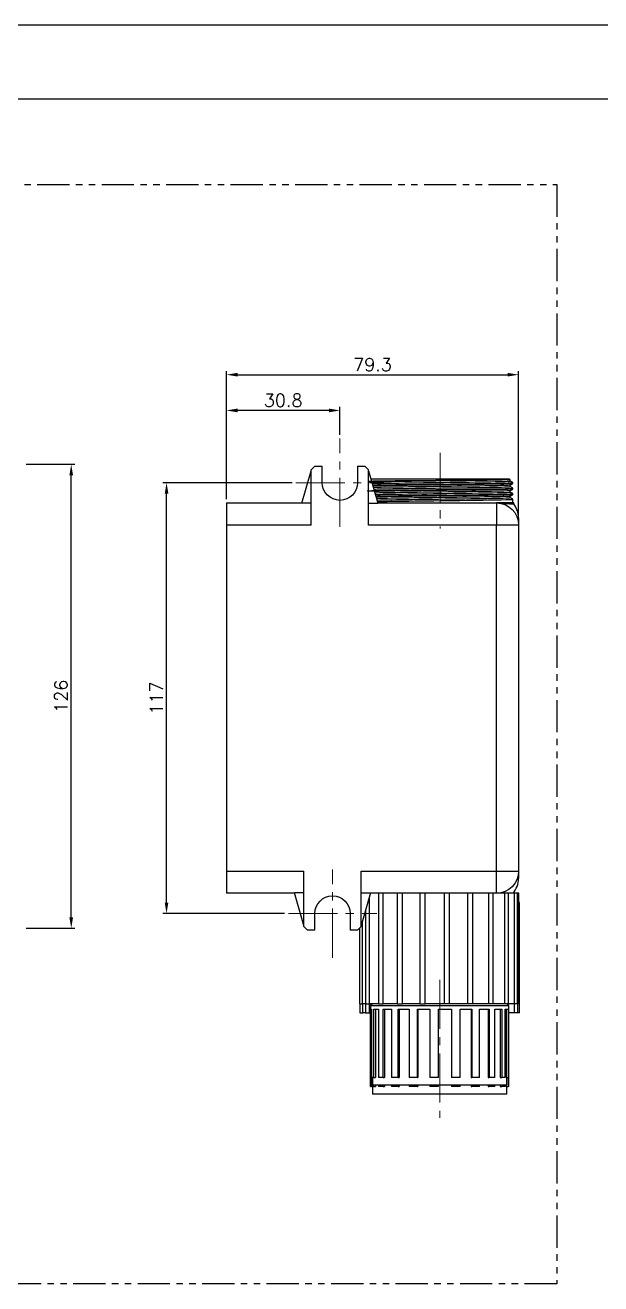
# Model space of a CAD drawing. Extents: x 39169 to 40010, y 18423 to 19017.
# Drawn here: x 39403 to 39559.3, y 18675.7 to 19017.4 of the extents above; entities that cross this region are included whole.
import ezdxf

# ---------------------------------------------------------------- set-up
doc = ezdxf.new("R2010")
doc.units = 0
doc.header["$LTSCALE"] = 7
doc.header["$MEASUREMENT"] = 0
doc.linetypes.add('CENTER2', pattern=[28.575, 19.05, -3.175, 3.175, -3.175])
doc.linetypes.add('PHANTOM', pattern=[2.5, 1.25, -0.25, 0.25, -0.25, 0.25, -0.25])
doc.layers.get('0').update_dxf_attribs({"color": 2, "linetype": 'CONTINUOUS'})
for name, color, linetype in [('D', 2, 'CONTINUOUS'), ('DIM', 2, 'CONTINUOUS'), ('DWG', 7, 'CONTINUOUS'), ('TXT', 4, 'CONTINUOUS')]:
    doc.layers.add(name, color=color, linetype=linetype)
doc.layers.add('중심선', color=1, linetype='CENTER2', lineweight=9)
doc.styles.add('GHS', font='romans', dxfattribs={"bigfont": 'ghs'})

# ---------------------------------------------------------------- blocks, each defined once
blk = doc.blocks.new('BORDER')
blk.add_line((1, 1), (0, 1))

msp = doc.modelspace()

# ---------------------------------------------------------------- linework, layer by layer
at = {"layer": 'D', "color": 2, "linetype": 'PHANTOM'}
msp.add_lwpolyline([(39213.79, 18974.17), (39547.31, 18974.17), (39547.31, 18675.66), (39213.79, 18675.66)], close=True, dxfattribs=at)
at = {"layer": 'DIM'}
for p, q in [((39457.65, 18888.7), (39457.65, 18923.52)), ((39536.95, 18883.68), (39536.95, 18923.52)), ((39460.65, 18922.52), (39533.95, 18922.52)), ((39457.65, 18888.7), (39457.65, 18913.81)), ((39488.45, 18906.2), (39488.45, 18913.81)), ((39485.45, 18912.81), (39460.65, 18912.81)), ((39403.25, 18898.2), (39416.5, 18898.2)), ((39415.5, 18775.2), (39415.5, 18895.2)), ((39475.45, 18893.2), (39440.38, 18893.2)), ((39441.38, 18779.2), (39441.38, 18890.2)), ((39473.45, 18776.2), (39440.38, 18776.2)), ((39403.25, 18772.2), (39416.5, 18772.2))]:
    msp.add_line(p, q, dxfattribs=at)
for points in [[(39460.65, 18923.02), (39460.65, 18922.02), (39457.65, 18922.52)], [(39533.95, 18923.02), (39533.95, 18922.02), (39536.95, 18922.52)], [(39460.65, 18913.31), (39460.65, 18912.31), (39457.65, 18912.81)], [(39485.45, 18913.31), (39485.45, 18912.31), (39488.45, 18912.81)], [(39415, 18895.2), (39416, 18895.2), (39415.5, 18898.2)], [(39440.88, 18890.2), (39441.88, 18890.2), (39441.38, 18893.2)], [(39440.88, 18779.2), (39441.88, 18779.2), (39441.38, 18776.2)], [(39415, 18775.2), (39416, 18775.2), (39415.5, 18772.2)]]:
    msp.add_solid(points, dxfattribs=at)
at = {"layer": 'DWG'}
for p, q in [((39478.12, 18887.62), (39480.65, 18896.42)), ((39481.65, 18897.7), (39480.65, 18896.7)), ((39480.65, 18881.7), (39480.65, 18896.7)), ((39481.65, 18897.7), (39483.65, 18897.7)), ((39483.65, 18893.2), (39483.65, 18897.7)), ((39493.25, 18897.7), (39493.25, 18893.2)), ((39493.25, 18897.7), (39495.25, 18897.7)), ((39496.25, 18896.7), (39495.25, 18897.7)), ((39496.25, 18881.7), (39496.25, 18896.7)), ((39496.25, 18896.42), (39498.77, 18887.62)), ((39496.89, 18894.2), (39515.63, 18894.2)), ((39515.63, 18894.2), (39534.38, 18894.2)), ((39534.63, 18893.95), (39533.82, 18893.95)), ((39534.63, 18893.95), (39534.38, 18894.2)), ((39534.63, 18893.63), (39534.63, 18893.95)), ((39535.38, 18892.96), (39535.38, 18893.2)), ((39535.38, 18892.96), (39535.38, 18892.96)), ((39534.63, 18892.13), (39534.63, 18892.52)), ((39534.63, 18890.63), (39534.63, 18891.02)), ((39534.63, 18889.13), (39534.63, 18889.52)), ((39535.37, 18890.2), (39535.37, 18890.2)), ((39535.38, 18891.46), (39535.38, 18891.7)), ((39535.38, 18891.7), (39535.38, 18891.7)), ((39535.38, 18891.46), (39535.38, 18891.46)), ((39535.38, 18889.96), (39535.38, 18890.2)), ((39535.38, 18889.96), (39535.38, 18889.96)), ((39457.65, 18887.7), (39478.15, 18887.7)), ((39457.65, 18887.7), (39457.65, 18781.7)), ((39480.65, 18887.62), (39478.12, 18887.62)), ((39496.25, 18887.62), (39498.77, 18887.62)), ((39498.75, 18887.7), (39530.95, 18887.7)), ((39535.63, 18887.7), (39530.95, 18887.7)), ((39530.95, 18887.7), (39530.95, 18881.7)), ((39535.38, 18887.7), (39535.38, 18888.7)), ((39535.63, 18887.41), (39535.63, 18887.7)), ((39480.65, 18881.7), (39457.65, 18881.7)), ((39530.95, 18881.7), (39496.25, 18881.7)), ((39536.95, 18881.7), (39530.95, 18881.7)), ((39530.95, 18787.7), (39530.95, 18881.7)), ((39536.95, 18881.7), (39536.95, 18787.7)), ((39457.65, 18787.7), (39478.65, 18787.7)), ((39478.65, 18772.7), (39478.65, 18787.7)), ((39494.25, 18787.7), (39530.95, 18787.7)), ((39494.25, 18772.7), (39494.25, 18787.7)), ((39530.95, 18787.7), (39536.95, 18787.7)), ((39530.95, 18781.7), (39530.95, 18787.7)), ((39476.15, 18781.7), (39457.65, 18781.7)), ((39478.65, 18772.99), (39476.12, 18781.79)), ((39478.65, 18781.79), (39476.12, 18781.79)), ((39496.77, 18781.79), (39494.25, 18772.99)), ((39494.25, 18781.79), (39496.77, 18781.79)), ((39496.46, 18751.7), (39496.46, 18780.71)), ((39530.95, 18781.7), (39496.75, 18781.7)), ((39498.95, 18781.7), (39498.95, 18751.7)), ((39500.21, 18751.7), (39500.21, 18781.7)), ((39504.03, 18781.7), (39504.03, 18751.7)), ((39505.44, 18751.7), (39505.44, 18781.7)), ((39510.15, 18781.7), (39510.15, 18751.7)), ((39511.64, 18751.7), (39511.64, 18781.7)), ((39516.72, 18781.7), (39516.72, 18751.7)), ((39518.21, 18751.7), (39518.21, 18781.7)), ((39523.13, 18781.7), (39523.13, 18751.7)), ((39524.57, 18751.7), (39524.57, 18781.7)), ((39528.78, 18781.7), (39528.78, 18751.7)), ((39530.1, 18751.7), (39530.1, 18781.7)), ((39533.12, 18781.7), (39530.95, 18781.7)), ((39533.12, 18781.7), (39533.12, 18751.7)), ((39534.26, 18781.7), (39533.12, 18781.7)), ((39534.26, 18751.7), (39534.26, 18781.7)), ((39535.72, 18781.7), (39534.26, 18781.7)), ((39535.72, 18781.7), (39535.72, 18751.7)), ((39536.65, 18781.7), (39535.72, 18781.7)), ((39536.65, 18751.7), (39536.65, 18781.7)), ((39537.03, 18781.7), (39536.65, 18781.7)), ((39537.03, 18751.7), (39537.03, 18781.7)), ((39495.4, 18777), (39495.4, 18751.7)), ((39537.22, 18779.2), (39537.03, 18779.2)), ((39537.22, 18749.2), (39537.22, 18779.2)), ((39481.65, 18771.7), (39481.65, 18776.2)), ((39491.25, 18776.2), (39491.25, 18771.7)), ((39494.57, 18751.7), (39494.57, 18774.11)), ((39478.65, 18772.7), (39479.65, 18771.7)), ((39481.65, 18771.7), (39479.65, 18771.7)), ((39493.25, 18771.7), (39491.25, 18771.7)), ((39493.25, 18771.7), (39494.25, 18772.7)), ((39493.73, 18772.19), (39493.73, 18751.7)), ((39493.73, 18751.7), (39494.57, 18751.7)), ((39493.85, 18751.7), (39493.85, 18749.2)), ((39495.39, 18751.7), (39494.57, 18751.7)), ((39494.67, 18749.2), (39494.67, 18751.7)), ((39495.39, 18751.7), (39495.39, 18749.2)), ((39495.4, 18751.7), (39496.46, 18751.7)), ((39496.44, 18749.2), (39496.44, 18751.7)), ((39498.95, 18751.7), (39496.46, 18751.7)), ((39497.29, 18751.7), (39496.79, 18751.2)), ((39496.79, 18751.2), (39496.79, 18750.2)), ((39496.79, 18751.2), (39534.29, 18751.2)), ((39496.79, 18731.7), (39496.79, 18750.2)), ((39496.79, 18750.2), (39497.06, 18750.2)), ((39497.06, 18750.2), (39497.06, 18731.7)), ((39497.62, 18750.2), (39498.96, 18750.2)), ((39497.62, 18731.7), (39497.62, 18750.2)), ((39498.08, 18750.2), (39498.08, 18731.7)), ((39498.95, 18751.7), (39500.21, 18751.7)), ((39498.96, 18750.2), (39498.96, 18731.7)), ((39504.03, 18751.7), (39500.21, 18751.7)), ((39500.21, 18750.2), (39502.48, 18750.2)), ((39500.21, 18731.7), (39500.21, 18750.2)), ((39500.59, 18750.2), (39500.59, 18731.7)), ((39502.48, 18750.2), (39502.48, 18731.7)), ((39504.03, 18751.7), (39505.44, 18751.7)), ((39504.3, 18750.2), (39507.28, 18750.2)), ((39504.3, 18731.7), (39504.3, 18750.2)), ((39504.56, 18750.2), (39504.56, 18731.7)), ((39510.17, 18751.7), (39505.44, 18751.7)), ((39507.28, 18750.2), (39507.28, 18731.7)), ((39509.48, 18731.7), (39509.48, 18750.2)), ((39509.48, 18750.2), (39512.89, 18750.2)), ((39509.6, 18750.2), (39509.6, 18731.7)), ((39510.15, 18751.7), (39511.64, 18751.7)), ((39516.72, 18751.7), (39511.64, 18751.7)), ((39512.89, 18750.2), (39512.89, 18731.7)), ((39515.26, 18731.7), (39515.26, 18750.2)), ((39515.26, 18750.2), (39518.75, 18750.2)), ((39518.21, 18751.7), (39516.72, 18751.7)), ((39523.13, 18751.7), (39518.21, 18751.7)), ((39518.71, 18750.2), (39518.71, 18731.7)), ((39518.75, 18750.2), (39518.75, 18731.7)), ((39521.07, 18750.2), (39524.3, 18750.2)), ((39521.07, 18731.7), (39521.07, 18750.2)), ((39524.57, 18751.7), (39523.13, 18751.7)), ((39524.11, 18750.2), (39524.11, 18731.7)), ((39524.3, 18750.2), (39524.3, 18731.7)), ((39528.78, 18751.7), (39524.57, 18751.7)), ((39526.33, 18750.2), (39529, 18750.2)), ((39526.33, 18731.7), (39526.33, 18750.2)), ((39528.67, 18750.2), (39528.67, 18731.7)), ((39530.1, 18751.7), (39528.78, 18751.7)), ((39529, 18750.2), (39529, 18731.7)), ((39533.12, 18751.7), (39530.1, 18751.7)), ((39530.54, 18731.7), (39530.54, 18750.2)), ((39530.54, 18750.2), (39532.37, 18750.2)), ((39531.94, 18750.2), (39531.94, 18731.7)), ((39532.37, 18750.2), (39532.37, 18731.7)), ((39534.26, 18751.7), (39533.12, 18751.7)), ((39533.28, 18750.2), (39534.1, 18750.2)), ((39533.28, 18731.7), (39533.28, 18750.2)), ((39533.61, 18750.2), (39533.61, 18731.7)), ((39534.29, 18751.2), (39533.79, 18751.7)), ((39534.1, 18750.2), (39534.1, 18731.7)), ((39534.2, 18751.29), (39534.2, 18751.7)), ((39535.72, 18751.7), (39534.26, 18751.7)), ((39534.29, 18750.2), (39534.28, 18750.2)), ((39534.28, 18731.7), (39534.28, 18750.2)), ((39534.29, 18750.2), (39534.29, 18751.2)), ((39536.65, 18751.7), (39535.72, 18751.7)), ((39535.77, 18751.7), (39535.77, 18749.2)), ((39537.03, 18751.7), (39536.65, 18751.7)), ((39536.71, 18749.2), (39536.71, 18751.7)), ((39493.85, 18749.2), (39494.67, 18749.2)), ((39495.39, 18749.2), (39494.67, 18749.2)), ((39495.39, 18749.2), (39496.44, 18749.2)), ((39496.79, 18749.2), (39496.44, 18749.2)), ((39496.79, 18748.71), (39496.79, 18748.7)), ((39496.79, 18748.7), (39496.79, 18747.7)), ((39496.79, 18748.7), (39496.79, 18748.7)), ((39496.79, 18747.7), (39496.79, 18747.7)), ((39535.77, 18749.2), (39534.28, 18749.2)), ((39534.29, 18748.7), (39534.28, 18748.71)), ((39534.29, 18748.7), (39534.28, 18748.7)), ((39534.29, 18747.7), (39534.28, 18747.7)), ((39534.29, 18747.7), (39534.29, 18748.7)), ((39536.71, 18749.2), (39535.77, 18749.2)), ((39537.22, 18749.2), (39536.71, 18749.2)), ((39496.79, 18731.7), (39497.06, 18731.7)), ((39496.79, 18729.2), (39496.79, 18731.7)), ((39496.79, 18729.2), (39497.06, 18729.2)), ((39497.06, 18731.7), (39497.06, 18729.2)), ((39497.62, 18731.7), (39497.06, 18731.7)), ((39497.62, 18729.2), (39497.06, 18729.2)), ((39497.29, 18731.7), (39497.29, 18729.7)), ((39497.29, 18729.7), (39533.79, 18729.7)), ((39497.29, 18729.2), (39497.29, 18727.2)), ((39497.62, 18731.7), (39498.08, 18731.7)), ((39497.62, 18729.2), (39497.62, 18729.7)), ((39497.62, 18729.2), (39498.08, 18729.2)), ((39498.08, 18729.7), (39498.08, 18729.2)), ((39500.21, 18731.7), (39498.96, 18731.7)), ((39498.96, 18729.7), (39498.96, 18729.2)), ((39500.21, 18729.2), (39498.96, 18729.2)), ((39500.21, 18731.7), (39500.59, 18731.7)), ((39500.21, 18729.2), (39500.21, 18729.7)), ((39500.21, 18729.2), (39500.59, 18729.2)), ((39500.59, 18729.7), (39500.59, 18729.2)), ((39504.3, 18731.7), (39502.48, 18731.7)), ((39502.48, 18729.7), (39502.48, 18729.2)), ((39504.3, 18729.2), (39502.48, 18729.2)), ((39504.3, 18731.7), (39504.56, 18731.7)), ((39504.3, 18729.2), (39504.3, 18729.7)), ((39504.3, 18729.2), (39504.56, 18729.2)), ((39504.56, 18729.7), (39504.56, 18729.2)), ((39509.48, 18731.7), (39507.28, 18731.7)), ((39507.28, 18729.7), (39507.28, 18729.2)), ((39509.48, 18729.2), (39507.28, 18729.2)), ((39509.48, 18731.7), (39509.6, 18731.7)), ((39509.48, 18729.2), (39509.48, 18729.7)), ((39509.48, 18729.2), (39509.6, 18729.2)), ((39509.6, 18729.7), (39509.6, 18729.2)), ((39515.26, 18731.7), (39512.89, 18731.7)), ((39512.89, 18729.7), (39512.89, 18729.2)), ((39515.26, 18729.2), (39512.89, 18729.2)), ((39515.26, 18729.2), (39515.26, 18729.7)), ((39518.71, 18731.7), (39518.75, 18731.7)), ((39518.71, 18729.7), (39518.71, 18729.2)), ((39518.71, 18729.2), (39518.75, 18729.2)), ((39521.07, 18731.7), (39518.75, 18731.7)), ((39518.75, 18729.7), (39518.75, 18729.2)), ((39521.07, 18729.2), (39518.75, 18729.2)), ((39521.07, 18729.2), (39521.07, 18729.7)), ((39524.11, 18731.7), (39524.3, 18731.7)), ((39524.11, 18729.7), (39524.11, 18729.2)), ((39524.11, 18729.2), (39524.3, 18729.2)), ((39526.33, 18731.7), (39524.3, 18731.7)), ((39524.3, 18729.7), (39524.3, 18729.2)), ((39526.33, 18729.2), (39524.3, 18729.2)), ((39526.33, 18729.2), (39526.33, 18729.7)), ((39528.67, 18731.7), (39529, 18731.7)), ((39528.67, 18729.7), (39528.67, 18729.2)), ((39528.67, 18729.2), (39529, 18729.2)), ((39530.54, 18731.7), (39529, 18731.7)), ((39529, 18729.7), (39529, 18729.2)), ((39530.54, 18729.2), (39529, 18729.2)), ((39530.54, 18729.2), (39530.54, 18729.7)), ((39531.94, 18731.7), (39532.37, 18731.7)), ((39531.94, 18729.7), (39531.94, 18729.2)), ((39531.94, 18729.2), (39532.37, 18729.2)), ((39533.28, 18731.7), (39532.37, 18731.7)), ((39532.37, 18729.7), (39532.37, 18729.2)), ((39533.28, 18729.2), (39532.37, 18729.2)), ((39533.28, 18729.2), (39533.28, 18729.7)), ((39533.61, 18731.7), (39534.1, 18731.7)), ((39533.61, 18729.7), (39533.61, 18729.2)), ((39533.61, 18729.2), (39534.1, 18729.2)), ((39533.79, 18729.7), (39533.79, 18731.7)), ((39533.79, 18727.2), (39533.79, 18729.2)), ((39534.1, 18731.7), (39534.1, 18729.2)), ((39534.28, 18731.7), (39534.1, 18731.7)), ((39534.28, 18729.2), (39534.1, 18729.2)), ((39534.28, 18729.2), (39534.28, 18731.7)), ((39533.79, 18727.2), (39497.29, 18727.2))]:
    msp.add_line(p, q, dxfattribs=at)
at = {"layer": 'DWG', "extrusion": (0, 0, -1)}
for centre, radius, start, end in [((-39488.45, 18893.2), 4.8, 180, 0), ((-39530.95, 18881.7), 6, 90, 180), ((-39530.95, 18787.7), 6, 180, 270), ((-39486.45, 18776.2), 4.8, 0, 180)]:
    msp.add_arc(centre, radius, start, end, dxfattribs=at)
at = {"layer": 'DWG'}
for centre, start_param, end_param in [((39530.95, 18883.66), 3.141584, 3.818245), ((39530.95, 18785.75), 2.399565, 3.141598)]:
    msp.add_ellipse(centre, major_axis=(-6, 0), ratio=0.999997, start_param=start_param, end_param=end_param, dxfattribs=at)
for points, knots in [([(39533.82, 18893.95), (39532.68, 18893.92), (39530.32, 18893.89), (39523.98, 18893.83), (39520.02, 18893.8), (39512.02, 18893.73), (39508, 18893.7), (39501.36, 18893.64), (39498.79, 18893.61), (39496.02, 18893.54), (39495.83, 18893.51), (39496.94, 18893.48), (39497, 18893.48), (39497.06, 18893.48)], [0, 0, 0, 0, 0.197897, 0.197897, 0.395794, 0.395794, 0.593691, 0.593691, 0.791588, 0.791588, 0.989485, 0.989485, 1, 1, 1, 1]), ([(39533.82, 18893.95), (39532.5, 18893.9), (39529.59, 18893.84), (39521.96, 18893.73), (39517.25, 18893.67), (39508.32, 18893.56), (39504.13, 18893.5), (39499.2, 18893.41), (39497.81, 18893.37), (39497.12, 18893.33)], [0, 0, 0, 0, 0.272141, 0.272141, 0.544281, 0.544281, 0.816422, 0.816422, 1, 1, 1, 1]), ([(39497.23, 18892.94), (39497.88, 18892.98), (39499.04, 18893.01), (39503.63, 18893.1), (39508.12, 18893.16), (39517.71, 18893.29), (39522.76, 18893.35), (39530.62, 18893.47), (39533.42, 18893.53), (39534.52, 18893.6), (39534.63, 18893.62), (39534.63, 18893.63)], [0, 0, 0, 0, 0.143471, 0.143471, 0.40785, 0.40785, 0.672229, 0.672229, 0.936607, 0.936607, 1, 1, 1, 1]), ([(39497.34, 18892.54), (39498.86, 18892.59), (39501.51, 18892.64), (39508.83, 18892.75), (39513.76, 18892.8), (39523.14, 18892.92), (39527.56, 18892.98), (39533.68, 18893.09), (39535.38, 18893.15), (39535.38, 18893.2)], [0, 0, 0, 0, 0.22064, 0.22064, 0.481953, 0.481953, 0.743266, 0.743266, 1, 1, 1, 1]), ([(39535.38, 18892.95), (39535.37, 18892.95), (39535.35, 18892.94), (39535.01, 18892.89), (39533.65, 18892.85), (39529.25, 18892.76), (39526.21, 18892.71), (39519.34, 18892.63), (39515.54, 18892.58), (39508.32, 18892.49), (39504.91, 18892.45), (39500.15, 18892.37), (39498.5, 18892.34), (39497.41, 18892.3)], [0, 0, 0, 0, 0.023396, 0.023396, 0.228291, 0.228291, 0.433186, 0.433186, 0.63808, 0.63808, 0.842975, 0.842975, 1, 1, 1, 1]), ([(39497.77, 18890.85), (39496.33, 18890.89), (39495.68, 18890.93), (39496.32, 18891.03), (39498.46, 18891.08), (39505.24, 18891.2), (39509.86, 18891.25), (39519.34, 18891.37), (39524.14, 18891.43), (39531.59, 18891.54), (39534.19, 18891.6), (39535.27, 18891.67), (39535.38, 18891.69), (39535.38, 18891.7)], [0, 0, 0, 0, 0.144638, 0.144638, 0.345761, 0.345761, 0.546884, 0.546884, 0.748007, 0.748007, 0.949131, 0.949131, 1, 1, 1, 1]), ([(39534.62, 18892.52), (39534.6, 18892.49), (39534.02, 18892.45), (39531.02, 18892.37), (39527.61, 18892.31), (39519.39, 18892.19), (39514.61, 18892.14), (39505.92, 18892.02), (39502.09, 18891.97), (39498.75, 18891.89), (39498.04, 18891.87), (39497.54, 18891.85)], [0, 0, 0, 0, 0.149933, 0.149933, 0.402285, 0.402285, 0.654638, 0.654638, 0.90699, 0.90699, 1, 1, 1, 1]), ([(39497.65, 18891.46), (39498.68, 18891.5), (39500.45, 18891.54), (39506.37, 18891.64), (39511.24, 18891.7), (39520.92, 18891.82), (39525.68, 18891.89), (39532.52, 18892.01), (39534.54, 18892.07), (39534.63, 18892.13), (39534.63, 18892.13), (39534.63, 18892.13)], [0, 0, 0, 0, 0.178841, 0.178841, 0.450485, 0.450485, 0.722128, 0.722128, 0.993771, 0.993771, 1, 1, 1, 1]), ([(39535.38, 18891.45), (39535.32, 18891.41), (39534.49, 18891.38), (39531.19, 18891.29), (39528.5, 18891.25), (39522.09, 18891.16), (39518.38, 18891.11), (39511.02, 18891.03), (39507.41, 18890.98), (39501.6, 18890.9), (39499.32, 18890.86), (39497.84, 18890.81)], [0, 0, 0, 0, 0.180873, 0.180873, 0.389642, 0.389642, 0.598411, 0.598411, 0.80718, 0.80718, 1, 1, 1, 1]), ([(39534.63, 18891.02), (39534.59, 18890.98), (39533.57, 18890.93), (39529.26, 18890.83), (39525.44, 18890.77), (39516.77, 18890.66), (39511.99, 18890.6), (39503.75, 18890.49), (39500.32, 18890.44), (39498.26, 18890.37), (39498.12, 18890.37), (39497.98, 18890.36)], [0, 0, 0, 0, 0.202273, 0.202273, 0.461251, 0.461251, 0.720229, 0.720229, 0.979206, 0.979206, 1, 1, 1, 1]), ([(39498.09, 18889.98), (39499.57, 18890.03), (39502.12, 18890.07), (39509.42, 18890.18), (39514.51, 18890.24), (39524.02, 18890.37), (39528.38, 18890.43), (39533.41, 18890.54), (39534.63, 18890.59), (39534.63, 18890.63)], [0, 0, 0, 0, 0.220191, 0.220191, 0.498018, 0.498018, 0.775845, 0.775845, 1, 1, 1, 1]), ([(39498.2, 18889.57), (39498.55, 18889.58), (39498.94, 18889.59), (39502.05, 18889.65), (39506.19, 18889.71), (39515.38, 18889.82), (39520.39, 18889.88), (39528.83, 18889.99), (39532.23, 18890.05), (39534.91, 18890.14), (39535.38, 18890.17), (39535.37, 18890.2)], [0, 0, 0, 0, 0.042826, 0.042826, 0.314169, 0.314169, 0.585511, 0.585511, 0.856854, 0.856854, 1, 1, 1, 1]), ([(39535.38, 18889.95), (39535.34, 18889.93), (39534.92, 18889.9), (39532.83, 18889.83), (39530.55, 18889.78), (39524.7, 18889.69), (39521.15, 18889.65), (39513.82, 18889.56), (39510.07, 18889.51), (39503.5, 18889.43), (39500.69, 18889.38), (39498.59, 18889.33), (39498.42, 18889.33), (39498.26, 18889.33)], [0, 0, 0, 0, 0.130994, 0.130994, 0.343275, 0.343275, 0.555555, 0.555555, 0.767835, 0.767835, 0.980116, 0.980116, 1, 1, 1, 1]), ([(39534.63, 18889.52), (39534.53, 18889.46), (39532.92, 18889.41), (39527.22, 18889.3), (39523.03, 18889.24), (39514.11, 18889.13), (39509.41, 18889.07), (39502.46, 18888.97), (39499.94, 18888.92), (39498.39, 18888.88)], [0, 0, 0, 0, 0.25306, 0.25306, 0.518606, 0.518606, 0.784152, 0.784152, 1, 1, 1, 1]), ([(39498.5, 18888.49), (39500.47, 18888.55), (39503.96, 18888.6), (39512.62, 18888.72), (39517.8, 18888.78), (39526.85, 18888.91), (39530.68, 18888.97), (39534, 18889.06), (39534.62, 18889.1), (39534.62, 18889.13)], [0, 0, 0, 0, 0.266736, 0.266736, 0.550318, 0.550318, 0.833899, 0.833899, 1, 1, 1, 1]), ([(39498.63, 18888.08), (39500.62, 18888.12), (39503.63, 18888.17), (39511.43, 18888.28), (39516.46, 18888.33), (39525.58, 18888.45), (39529.64, 18888.51), (39534.28, 18888.61), (39535.38, 18888.66), (39535.38, 18888.7)], [0, 0, 0, 0, 0.227565, 0.227565, 0.503339, 0.503339, 0.779113, 0.779113, 1, 1, 1, 1]), ([(39536.95, 18883.66), (39536.95, 18883.64), (39536.95, 18883.12), (39536.95, 18882.14), (39536.95, 18881.7), (39536.95, 18881.7)], [0, 0, 0, 0, 0.49848, 0.49848, 1, 1, 1, 1]), ([(39536.95, 18787.7), (39536.95, 18787.7), (39536.95, 18787.25), (39536.95, 18786.27), (39536.95, 18785.73), (39536.95, 18785.75), (39536.95, 18785.75), (39536.95, 18785.75)], [0, 0, 0, 0, 0.498491, 0.498491, 0.996982, 0.996982, 1, 1, 1, 1])]:
    msp.add_open_spline(points, degree=3, knots=knots, dxfattribs=at)
for points, degree in [([(39534.62, 18892.52), (39535, 18892.74), (39535.39, 18892.96)], 2), ([(39535.39, 18893.2), (39535.01, 18893.42), (39534.63, 18893.64)], 2), ([(39535.38, 18893.2), (39535.38, 18893.21), (39535.38, 18893.21), (39535.37, 18893.21)], 3), ([(39534.62, 18891.02), (39535.01, 18891.24), (39535.39, 18891.46)], 2), ([(39534.62, 18889.52), (39535, 18889.74), (39535.39, 18889.96)], 2), ([(39535.39, 18891.7), (39535.01, 18891.92), (39534.63, 18892.14)], 2), ([(39534.63, 18891.02), (39534.82, 18891.13), (39535.01, 18891.24)], 2), ([(39535.39, 18890.2), (39535.01, 18890.42), (39534.63, 18890.64)], 2), ([(39535.1, 18891.29), (39535.24, 18891.37), (39535.39, 18891.46)], 2), ([(39531.27, 18887.7), (39534.09, 18887.54), (39535.64, 18887.41), (39535.63, 18887.41)], 3), ([(39535.39, 18888.7), (39535.01, 18888.92), (39534.63, 18889.14)], 2)]:
    msp.add_open_spline(points, degree=degree, dxfattribs=at)
at = {"layer": 'TXT'}
msp.add_line((39193.52, 18997.42), (39979.52, 18997.42), dxfattribs=at)
at = {"layer": '중심선', "linetype": 'CENTER2', "ltscale": 0.1}
for p, q in [((39488.45, 18881.2), (39488.45, 18905.2)), ((39476.45, 18893.2), (39500.45, 18893.2)), ((39486.45, 18764.2), (39486.45, 18788.2)), ((39474.45, 18776.2), (39498.45, 18776.2))]:
    msp.add_line(p, q, dxfattribs=at)
for points, knots in [([(39515.63, 18901.28), (39515.63, 18896.28), (39515.63, 18880.79)], [0, 0, 0.243995, 1, 1]), ([(39515.54, 18758.2), (39515.54, 18753.2), (39515.54, 18720.7)], [0, 0, 0.133333, 1, 1])]:
    msp.add_open_spline(points, degree=1, knots=knots, dxfattribs=at)

# ---------------------------------------------------------------- block references
at = {"xscale": 841, "yscale": 594.0000000000002, "zscale": 841}
msp.add_blockref('BORDER', (39168.52, 18423.42), dxfattribs=at)

# ---------------------------------------------------------------- texts
at = {"layer": 'DIM', "char_height": 3.5, "attachment_point": 5, "style": 'GHS'}
for s, insert in [('\\A1;79.3', (39497.3, 18925.27)), ('\\A1;30.8', (39473.05, 18915.56))]:
    msp.add_mtext(s, dxfattribs=dict(at, insert=insert))
at = {"layer": 'DIM', "char_height": 3.5, "attachment_point": 5, "rotation": 90, "style": 'GHS'}
for s, insert in [('\\A1;126', (39412.75, 18835.2)), ('\\A1;117', (39438.63, 18834.7))]:
    msp.add_mtext(s, dxfattribs=dict(at, insert=insert))

doc.saveas('drawing.dxf')
